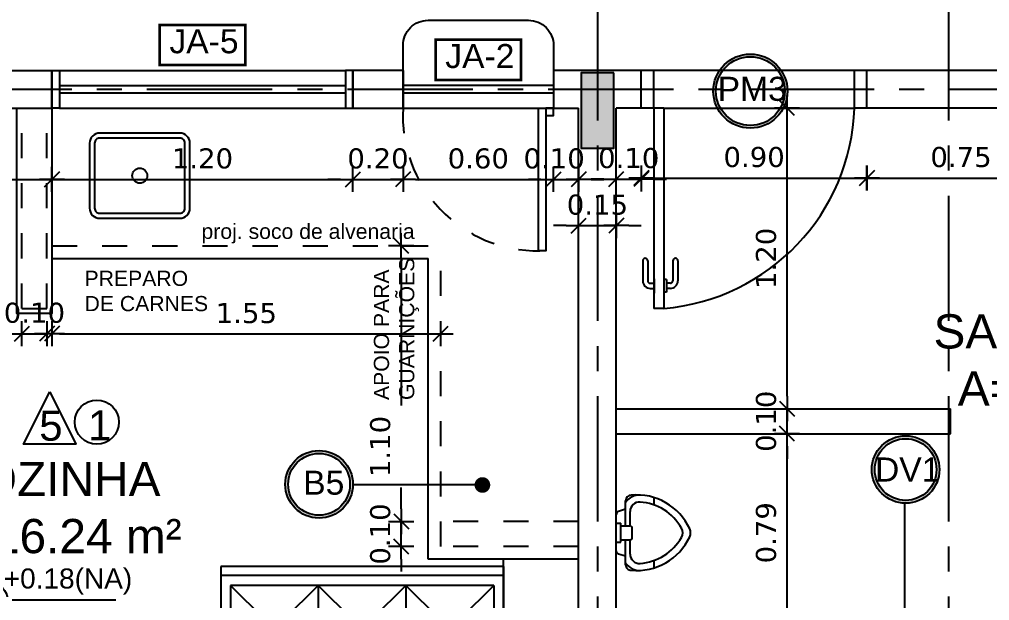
# Model space of a CAD drawing. Extents: x 12 to 194, y 116 to 198.
# Drawn here: x 71.915 to 75.784, y 173.208 to 175.528 of the extents above; entities that cross this region are included whole.
import ezdxf

# ---------------------------------------------------------------- set-up
doc = ezdxf.new("R2010")
doc.units = 0
doc.header["$LTSCALE"] = 0.005
doc.header["$PDMODE"] = 3
for name, pattern in [('C5', [60, 50, -5, 0, -5]), ('CONTINU', [0]), ('HIDDEN', [9.525, 6.35, -3.175]), ('TRAÇO-2PTOS_P', [0.625, 0.25, -0.125, 0, -0.125, 0, -0.125])]:
    doc.linetypes.add(name, pattern=pattern)
doc.layers.get('0').update_dxf_attribs({"linetype": 'CONTINUOUS'})
doc.layers.get('DEFPOINTS').update_dxf_attribs({"linetype": 'CONTINUOUS'})
for name, color, linetype in [('A-ALV', 6, 'CONTINUOUS'), ('A-PAREDE', 5, 'CONTINUOUS'), ('A-PORTA', 3, 'CONTINUOUS'), ('A-SOLEIRA', 1, 'CONTINUOUS'), ('ALV-V', 2, 'CONTINUOUS'), ('AR-COZ-MOB', 1, 'CONTINUOUS'), ('AR-ESQ', 2, 'CONTINUOUS'), ('ARQ-ALV-CORTE', 5, 'CONTINUOUS'), ('ARQ-ALV-ENCOBERTA', 8, 'CONTINUOUS'), ('ARQ-ALV-VISTA2', 2, 'CONTINUOUS'), ('ARQ-BNC-VISTA', 1, 'CONTINUOUS'), ('ARQ-COB-PROJ', 8, 'TRAÇO-2PTOS_P'), ('ARQ-CTA-1_050', 1, 'CONTINUOUS'), ('ARQ-EQP-VISTA', 1, 'CONTINUOUS'), ('ARQ-ESQ-VISTA1', 2, 'CONTINUOUS'), ('ARQ-ESQ-VISTA2', 1, 'CONTINUOUS'), ('ARQ-EXO-1_100', 251, 'C5'), ('ARQ-MOB-VISTA', 1, 'CONTINU'), ('ARQ-SMB-1_050', 1, 'CONTINUOUS'), ('ARQ-SMB-1_100', 1, 'CONTINUOUS'), ('ARQ-TXT-1_050', 2, 'CONTINUOUS'), ('ARQ-TXT-1_075', 2, 'CONTINUOUS'), ('PAG', 1, 'CONTINUOUS')]:
    doc.layers.add(name, color=color, linetype=linetype)
doc.layers.add('FO-Hachuras dos pilares', color=9, linetype='CONTINUOUS', lineweight=5)
doc.styles.add('A20', font='arial.ttf', dxfattribs={"height": 0.2})
doc.styles.add('ESC-50-A20', font='arial.ttf', dxfattribs={"height": 0.1})
doc.styles.add('FNDE Texto Cota 0050', font='verdana.ttf', dxfattribs={"height": 0.08})
doc.styles.add('FNDE Texto Cota 0100', font='verdana.ttf', dxfattribs={"height": 0.16})
doc.dimstyles.new('FNDE 1-0050', dxfattribs={"dimscale": 5, "dimtxt": 0.08, "dimasz": 0.01, "dimexe": 0.15, "dimexo": 0.15, "dimgap": 0.01, "dimtad": 1, "dimzin": 1, "dimdsep": 46, "dimtxsty": 'FNDE Texto Cota 0050', "dimblk": 'tic', "dimcen": 0.015, "dimdle": 0.15, "dimse1": 1, "dimse2": 1, "dimclrd": 251, "dimclre": 251, "dimclrt": 256, "dimaunit": 1, "dimadec": 3, "dimazin": 0, "dimtfac": 1, "dimtix": 1, "dimtmove": 2, "dimatfit": 3, "dimfxl": 0.15, "dimtvp": 1, "dimtolj": 1, "dimtzin": 0, "dimarcsym": 0})
doc.dimstyles.new('FNDE 1-0100', dxfattribs={"dimscale": 2.5, "dimtxt": 0.16, "dimasz": 0.05, "dimexe": 0.15, "dimexo": 0.15, "dimgap": 0.05, "dimtad": 1, "dimzin": 4, "dimdsep": 46, "dimtxsty": 'FNDE Texto Cota 0100', "dimblk": 'tic', "dimcen": 0.15, "dimdle": 0.15, "dimse1": 1, "dimse2": 1, "dimclrd": 251, "dimclre": 251, "dimclrt": 256, "dimaunit": 1, "dimadec": 3, "dimazin": 0, "dimtfac": 1, "dimtix": 1, "dimtmove": 2, "dimatfit": 3, "dimldrblk": 'tic', "dimfxl": 0.15, "dimtvp": 1, "dimtolj": 1, "dimtzin": 0, "dimarcsym": 0})

# ---------------------------------------------------------------- blocks, each defined once
blk = doc.blocks.new('P-MIC1')
at = {"color": 1}
for p, q in [((-0.0359, 0.0009), (-0.0359, -0.0178)), ((0.0391, 0.0009), (0.0391, -0.0178)), ((-0.0359, -0.0178), (0.0391, -0.0178)), ((-0.0266, -0.0178), (-0.0266, -0.0528)), ((0.0297, -0.0178), (0.0297, -0.0528)), ((-0.0834, -0.0541), (-0.0266, -0.0541)), ((-0.0166, -0.0628), (0.0197, -0.0628)), ((0.0297, -0.0541), (0.0865, -0.0541)), ((-0.1109, -0.1491), (-0.1391, -0.1491)), ((0.1422, -0.1491), (0.1126, -0.1491))]:
    blk.add_line(p, q, dxfattribs=at)
at = {"color": 2}
for p, q in [((-0.1259, -0.0366), (-0.0266, -0.0366)), ((-0.0922, -0.0366), (-0.0837, -0.0084)), ((0.0297, -0.0366), (0.1291, -0.0366)), ((0.0953, -0.0366), (0.0869, -0.0084))]:
    blk.add_line(p, q, dxfattribs=at)
for centre, radius, start, end in [((-0.0712, -0.0122), 0.0131, 90, 163.3008), ((0.0743, -0.0122), 0.0131, 16.6992, 90), ((-0.1259, -0.0591), 0.0225, 90, 180), ((0.1291, -0.0591), 0.0225, 0, 90), ((0.0846, -0.0803), 0.234, 174.7999, 244.9977), ((-0.0815, -0.0803), 0.234, 295.0023, 5.2001), ((0.0016, -0.2584), 0.0375, 244.9977, 295.0023)]:
    blk.add_arc(centre, radius, start, end, dxfattribs=at)
at = {"color": 1}
for centre, radius, start, end in [((-0.0834, -0.0916), 0.0656, 122.9412, 183.8692), ((0.0865, -0.0916), 0.0656, 356.1308, 57.0588), ((-0.0834, -0.0916), 0.0375, 90, 183.8692), ((-0.0166, -0.0528), 0.01, 180, 270), ((0.0197, -0.0528), 0.01, 270, 0), ((0.0865, -0.0916), 0.0375, 356.1308, 90), ((0.0846, -0.0803), 0.2059, 183.8692, 240.446), ((-0.0815, -0.0803), 0.2059, 299.554, 356.1308), ((0.0016, -0.2268), 0.0375, 240.446, 299.554)]:
    blk.add_arc(centre, radius, start, end, dxfattribs=at)
blk = doc.blocks.new('A$C3E7419E0')
at = {"layer": 'AR-COZ-MOB'}
for p, q in [((0, 0.6), (0.805, 0.6)), ((0, 0), (0, 0.6)), ((0, 0.5886), (0.805, 0.5886)), ((0.805, 0), (0.805, 0.6)), ((0, 0.5786), (0.805, 0.5786)), ((0.1242, 0.4569), (0.0275, 0.5536)), ((0.0275, 0.5536), (0.7775, 0.5536)), ((0.0275, 0.0536), (0.0275, 0.5536)), ((0.2775, 0.5536), (0.1808, 0.4569)), ((0.3742, 0.4569), (0.2775, 0.5536)), ((0.2775, 0.0536), (0.2775, 0.5536)), ((0.4308, 0.4569), (0.5275, 0.5536)), ((0.5275, 0.5536), (0.6242, 0.4569)), ((0.5275, 0.0536), (0.5275, 0.5536)), ((0.6808, 0.4569), (0.7775, 0.5536)), ((0.7775, 0.0536), (0.7775, 0.5536)), ((0.1242, 0.4003), (0.0275, 0.3036)), ((0.3742, 0.2069), (0.1808, 0.4003)), ((0.1808, 0.2069), (0.3742, 0.4003)), ((0.6242, 0.2069), (0.4308, 0.4003)), ((0.4308, 0.2069), (0.6242, 0.4003)), ((0.6808, 0.4003), (0.7775, 0.3036)), ((0.0275, 0.3036), (0.1242, 0.2069)), ((0.0275, 0.3036), (0.7775, 0.3036)), ((0.7775, 0.3036), (0.6808, 0.2069)), ((0.0275, 0.0536), (0.1242, 0.1503)), ((0.1808, 0.1503), (0.2775, 0.0536)), ((0.2775, 0.0536), (0.3742, 0.1503)), ((0.5275, 0.0536), (0.4308, 0.1503)), ((0.6242, 0.1503), (0.5275, 0.0536)), ((0.7775, 0.0536), (0.6808, 0.1503)), ((0.0275, 0.0536), (0.7775, 0.0536)), ((0, 0.025), (0.805, 0.025)), ((0, 0), (0.805, 0))]:
    blk.add_line(p, q, dxfattribs=at)
for centre in [(0.1525, 0.4286), (0.4025, 0.4286), (0.6525, 0.4286), (0.1525, 0.1786), (0.4025, 0.1786), (0.6525, 0.1786)]:
    blk.add_circle(centre, 0.04, dxfattribs=at)
blk = doc.blocks.new('GUICHÊ')
at = {"layer": 'ARQ-EQP-VISTA'}
for p, q in [((0.59, 0), (-0.01, 0)), ((0.59, -0.0608), (-0.01, -0.0608)), ((0.59, -0.0908), (-0.01, -0.0908))]:
    blk.add_line(p, q, dxfattribs=at)
blk.add_lwpolyline([(0.59, 0), (0.59, -0.25, -0.414214), (0.49, -0.35), (0.09, -0.35, -0.414214), (-0.01, -0.25), (-0.01, 0)], format="xyb", dxfattribs=at)
blk = doc.blocks.new('A$C24323779')
at = {"layer": 'ARQ-EQP-VISTA'}
for points in [[(0.04, 0), (0.3, 0, 0.414214), (0.34, 0.04), (0.34, 0.36, 0.414214), (0.3, 0.4), (0.04, 0.4, 0.414214), (0, 0.36), (0, 0.04, 0.414214)], [(0.04, 0.02), (0.3, 0.02, 0.414214), (0.32, 0.04), (0.32, 0.36, 0.414214), (0.3, 0.38), (0.04, 0.38, 0.414214), (0.02, 0.36), (0.02, 0.04, 0.414214)]]:
    blk.add_lwpolyline(points, format="xyb", close=True, dxfattribs=at)
blk.add_circle((0.17, 0.2), 0.03, dxfattribs=at)
blk = doc.blocks.new('tic')
at = {"color": 251}
for p, q in [((0, -1), (0, 1)), ((-1, 0), (1, 0))]:
    blk.add_line(p, q, dxfattribs=at)
blk.add_line((-0.6, -0.6), (0.6, 0.6))
blk = doc.blocks.new('*D57')
at = {"layer": 'ARQ-CTA-1_050', "color": 251, "lineweight": -2, "transparency": 16777216}
blk.add_line((71.3448, 174.8889), (71.9948, 174.8889), dxfattribs=at)
at = {"layer": 'DEFPOINTS', "color": 0, "transparency": 16777216}
for p in [(71.2948, 175.0482), (72.0448, 175.0482), (72.0448, 174.8889)]:
    blk.add_point(p, dxfattribs=at)
at = {"layer": 'ARQ-CTA-1_050', "color": 251, "lineweight": -2, "transparency": 16777216, "xscale": 0.05, "yscale": 0.05, "zscale": 0.05, "rotation": 180}
blk.add_blockref('tic', (71.2948, 174.8889), dxfattribs=at)
at = {"layer": 'ARQ-CTA-1_050', "color": 251, "lineweight": -2, "transparency": 16777216, "xscale": 0.05, "yscale": 0.05, "zscale": 0.05}
blk.add_blockref('tic', (72.0448, 174.8889), dxfattribs=at)
at = {"layer": 'ARQ-CTA-1_050', "transparency": 16777216, "insert": (71.6698, 174.9722), "char_height": 0.08, "attachment_point": 5, "style": 'FNDE Texto Cota 0050'}
blk.add_mtext('\\A1;0.75', dxfattribs=at)
blk = doc.blocks.new('*D58')
at = {"layer": 'ARQ-CTA-1_050', "color": 251, "lineweight": -2, "transparency": 16777216}
blk.add_line((72.0948, 174.8889), (73.1948, 174.8889), dxfattribs=at)
at = {"layer": 'DEFPOINTS', "color": 0, "transparency": 16777216}
for p in [(72.0448, 175.0482), (73.2448, 175.0482), (73.2448, 174.8889)]:
    blk.add_point(p, dxfattribs=at)
at = {"layer": 'ARQ-CTA-1_050', "color": 251, "lineweight": -2, "transparency": 16777216, "xscale": 0.05, "yscale": 0.05, "zscale": 0.05, "rotation": 180}
blk.add_blockref('tic', (72.0448, 174.8889), dxfattribs=at)
at = {"layer": 'ARQ-CTA-1_050', "color": 251, "lineweight": -2, "transparency": 16777216, "xscale": 0.05, "yscale": 0.05, "zscale": 0.05}
blk.add_blockref('tic', (73.2448, 174.8889), dxfattribs=at)
at = {"layer": 'ARQ-CTA-1_050', "transparency": 16777216, "insert": (72.6448, 174.9723), "char_height": 0.08, "attachment_point": 5, "style": 'FNDE Texto Cota 0050'}
blk.add_mtext('\\A1;1.20', dxfattribs=at)
blk = doc.blocks.new('*D59')
at = {"layer": 'ARQ-CTA-1_050', "color": 251, "lineweight": -2, "transparency": 16777216}
for p, q in [((73.1948, 174.8889), (73.1448, 174.8889)), ((73.2448, 174.8889), (73.4448, 174.8889)), ((73.4948, 174.8889), (73.5448, 174.8889))]:
    blk.add_line(p, q, dxfattribs=at)
at = {"layer": 'DEFPOINTS', "color": 0, "transparency": 16777216}
for p in [(73.2448, 175.0482), (73.4448, 175.0482), (73.4448, 174.8889)]:
    blk.add_point(p, dxfattribs=at)
at = {"layer": 'ARQ-CTA-1_050', "color": 251, "lineweight": -2, "transparency": 16777216, "xscale": 0.05, "yscale": 0.05, "zscale": 0.05}
blk.add_blockref('tic', (73.2448, 174.8889), dxfattribs=at)
at = {"layer": 'ARQ-CTA-1_050', "color": 251, "lineweight": -2, "transparency": 16777216, "xscale": 0.05, "yscale": 0.05, "zscale": 0.05, "rotation": 180}
blk.add_blockref('tic', (73.4448, 174.8889), dxfattribs=at)
at = {"layer": 'ARQ-CTA-1_050', "transparency": 16777216, "insert": (73.3448, 174.9723), "char_height": 0.08, "attachment_point": 5, "style": 'FNDE Texto Cota 0050'}
blk.add_mtext('\\A1;0.20', dxfattribs=at)
blk = doc.blocks.new('*D60')
at = {"layer": 'ARQ-CTA-1_050', "color": 251, "lineweight": -2, "transparency": 16777216}
blk.add_line((73.4948, 174.8889), (73.9948, 174.8889), dxfattribs=at)
at = {"layer": 'DEFPOINTS', "color": 0, "transparency": 16777216}
for p in [(73.4448, 175.0482), (74.0448, 175.0482), (74.0448, 174.8889)]:
    blk.add_point(p, dxfattribs=at)
at = {"layer": 'ARQ-CTA-1_050', "color": 251, "lineweight": -2, "transparency": 16777216, "xscale": 0.05, "yscale": 0.05, "zscale": 0.05, "rotation": 180}
blk.add_blockref('tic', (73.4448, 174.8889), dxfattribs=at)
at = {"layer": 'ARQ-CTA-1_050', "color": 251, "lineweight": -2, "transparency": 16777216, "xscale": 0.05, "yscale": 0.05, "zscale": 0.05}
blk.add_blockref('tic', (74.0448, 174.8889), dxfattribs=at)
at = {"layer": 'ARQ-CTA-1_050', "transparency": 16777216, "insert": (73.7448, 174.9722), "char_height": 0.08, "attachment_point": 5, "style": 'FNDE Texto Cota 0050'}
blk.add_mtext('\\A1;0.60', dxfattribs=at)
blk = doc.blocks.new('*D61')
at = {"layer": 'ARQ-CTA-1_050', "color": 251, "lineweight": -2, "transparency": 16777216}
for p, q in [((73.9948, 174.8889), (73.9448, 174.8889)), ((74.0448, 174.8889), (74.1448, 174.8889)), ((74.1948, 174.8889), (74.2448, 174.8889))]:
    blk.add_line(p, q, dxfattribs=at)
at = {"layer": 'DEFPOINTS', "color": 0, "transparency": 16777216}
for p in [(74.0448, 175.0482), (74.1448, 175.0482), (74.1448, 174.8889)]:
    blk.add_point(p, dxfattribs=at)
at = {"layer": 'ARQ-CTA-1_050', "color": 251, "lineweight": -2, "transparency": 16777216, "xscale": 0.05, "yscale": 0.05, "zscale": 0.05}
blk.add_blockref('tic', (74.0448, 174.8889), dxfattribs=at)
at = {"layer": 'ARQ-CTA-1_050', "color": 251, "lineweight": -2, "transparency": 16777216, "xscale": 0.05, "yscale": 0.05, "zscale": 0.05, "rotation": 180}
blk.add_blockref('tic', (74.1448, 174.8889), dxfattribs=at)
at = {"layer": 'ARQ-CTA-1_050', "transparency": 16777216, "insert": (74.0473, 174.9722), "char_height": 0.08, "attachment_point": 5, "style": 'FNDE Texto Cota 0050'}
blk.add_mtext('\\A1;0.10', dxfattribs=at)
blk = doc.blocks.new('*D62')
at = {"layer": 'ARQ-CTA-1_050', "color": 251, "lineweight": -2, "transparency": 16777216}
for p, q in [((74.0948, 174.7046), (74.0448, 174.7046)), ((74.1448, 174.7046), (74.2948, 174.7046)), ((74.3448, 174.7046), (74.3948, 174.7046))]:
    blk.add_line(p, q, dxfattribs=at)
at = {"layer": 'DEFPOINTS', "color": 0, "transparency": 16777216}
for p in [(74.1448, 175.0482), (74.2948, 175.0482), (74.2948, 174.7046)]:
    blk.add_point(p, dxfattribs=at)
at = {"layer": 'ARQ-CTA-1_050', "color": 251, "lineweight": -2, "transparency": 16777216, "xscale": 0.05, "yscale": 0.05, "zscale": 0.05}
blk.add_blockref('tic', (74.1448, 174.7046), dxfattribs=at)
at = {"layer": 'ARQ-CTA-1_050', "color": 251, "lineweight": -2, "transparency": 16777216, "xscale": 0.05, "yscale": 0.05, "zscale": 0.05, "rotation": 180}
blk.add_blockref('tic', (74.2948, 174.7046), dxfattribs=at)
at = {"layer": 'ARQ-CTA-1_050', "transparency": 16777216, "insert": (74.2198, 174.7878), "char_height": 0.08, "attachment_point": 5, "style": 'FNDE Texto Cota 0050'}
blk.add_mtext('\\A1;0.15', dxfattribs=at)
blk = doc.blocks.new('*D63')
at = {"layer": 'ARQ-CTA-1_050', "color": 251, "lineweight": -2, "transparency": 16777216}
for p, q in [((74.2448, 174.8903), (74.1948, 174.8903)), ((74.2948, 174.8903), (74.3948, 174.8903)), ((74.4448, 174.8903), (74.4948, 174.8903))]:
    blk.add_line(p, q, dxfattribs=at)
at = {"layer": 'DEFPOINTS', "color": 0, "transparency": 16777216}
for p in [(74.2948, 175.2339), (74.3948, 175.2339), (74.3948, 174.8903)]:
    blk.add_point(p, dxfattribs=at)
at = {"layer": 'ARQ-CTA-1_050', "color": 251, "lineweight": -2, "transparency": 16777216, "xscale": 0.05, "yscale": 0.05, "zscale": 0.05}
blk.add_blockref('tic', (74.2948, 174.8903), dxfattribs=at)
at = {"layer": 'ARQ-CTA-1_050', "color": 251, "lineweight": -2, "transparency": 16777216, "xscale": 0.05, "yscale": 0.05, "zscale": 0.05, "rotation": 180}
blk.add_blockref('tic', (74.3948, 174.8903), dxfattribs=at)
at = {"layer": 'ARQ-CTA-1_050', "transparency": 16777216, "insert": (74.3448, 174.9736), "char_height": 0.08, "attachment_point": 5, "style": 'FNDE Texto Cota 0050'}
blk.add_mtext('\\A1;0.10', dxfattribs=at)
blk = doc.blocks.new('*D64')
at = {"layer": 'ARQ-CTA-1_050', "color": 251, "lineweight": -2, "transparency": 16777216}
blk.add_line((74.4448, 174.8945), (75.2448, 174.8945), dxfattribs=at)
at = {"layer": 'DEFPOINTS', "color": 0, "transparency": 16777216}
for p in [(74.3948, 175.0482), (75.2948, 175.0482), (75.2948, 174.8945)]:
    blk.add_point(p, dxfattribs=at)
at = {"layer": 'ARQ-CTA-1_050', "color": 251, "lineweight": -2, "transparency": 16777216, "xscale": 0.05, "yscale": 0.05, "zscale": 0.05, "rotation": 180}
blk.add_blockref('tic', (74.3948, 174.8945), dxfattribs=at)
at = {"layer": 'ARQ-CTA-1_050', "color": 251, "lineweight": -2, "transparency": 16777216, "xscale": 0.05, "yscale": 0.05, "zscale": 0.05}
blk.add_blockref('tic', (75.2948, 174.8945), dxfattribs=at)
at = {"layer": 'ARQ-CTA-1_050', "transparency": 16777216, "insert": (74.8448, 174.9778), "char_height": 0.08, "attachment_point": 5, "style": 'FNDE Texto Cota 0050'}
blk.add_mtext('\\A1;0.90', dxfattribs=at)
blk = doc.blocks.new('*D65')
at = {"layer": 'ARQ-CTA-1_050', "color": 251, "lineweight": -2, "transparency": 16777216}
blk.add_line((75.3448, 174.8945), (75.9948, 174.8945), dxfattribs=at)
at = {"layer": 'DEFPOINTS', "color": 0, "transparency": 16777216}
for p in [(75.2948, 175.0482), (76.0448, 175.0482), (76.0448, 174.8945)]:
    blk.add_point(p, dxfattribs=at)
at = {"layer": 'ARQ-CTA-1_050', "color": 251, "lineweight": -2, "transparency": 16777216, "xscale": 0.05, "yscale": 0.05, "zscale": 0.05, "rotation": 180}
blk.add_blockref('tic', (75.2948, 174.8945), dxfattribs=at)
at = {"layer": 'ARQ-CTA-1_050', "color": 251, "lineweight": -2, "transparency": 16777216, "xscale": 0.05, "yscale": 0.05, "zscale": 0.05}
blk.add_blockref('tic', (76.0448, 174.8945), dxfattribs=at)
at = {"layer": 'ARQ-CTA-1_050', "transparency": 16777216, "insert": (75.6698, 174.9778), "char_height": 0.08, "attachment_point": 5, "style": 'FNDE Texto Cota 0050'}
blk.add_mtext('\\A1;0.75', dxfattribs=at)
blk = doc.blocks.new('*D117')
at = {"layer": 'ARQ-CTA-1_050', "color": 251, "lineweight": -2, "transparency": 16777216}
blk.add_line((74.976, 173.134), (74.976, 173.824), dxfattribs=at)
at = {"layer": 'DEFPOINTS', "color": 0, "transparency": 16777216}
for p in [(74.2948, 173.874), (74.976, 173.874), (74.2948, 173.084)]:
    blk.add_point(p, dxfattribs=at)
at = {"layer": 'ARQ-CTA-1_050', "color": 251, "lineweight": -2, "transparency": 16777216, "xscale": 0.05, "yscale": 0.05, "zscale": 0.05}
for p, rotation in [((74.976, 173.874), 90), ((74.976, 173.084), 270)]:
    blk.add_blockref('tic', p, dxfattribs=dict(at, rotation=rotation))
at = {"layer": 'ARQ-CTA-1_050', "transparency": 16777216, "insert": (74.8927, 173.479), "char_height": 0.08, "attachment_point": 5, "rotation": 90, "style": 'FNDE Texto Cota 0050'}
blk.add_mtext('\\A1;0.79', dxfattribs=at)
blk = doc.blocks.new('*D118')
at = {"layer": 'ARQ-CTA-1_050', "color": 251, "lineweight": -2, "transparency": 16777216}
for p, q in [((74.976, 174.024), (74.976, 174.074)), ((74.976, 173.874), (74.976, 173.974)), ((74.976, 173.824), (74.976, 173.774))]:
    blk.add_line(p, q, dxfattribs=at)
at = {"layer": 'DEFPOINTS', "color": 0, "transparency": 16777216}
for p in [(74.2948, 173.974), (74.976, 173.974), (74.2948, 173.874)]:
    blk.add_point(p, dxfattribs=at)
at = {"layer": 'ARQ-CTA-1_050', "color": 251, "lineweight": -2, "transparency": 16777216, "xscale": 0.05, "yscale": 0.05, "zscale": 0.05}
for p, rotation in [((74.976, 173.974), 270), ((74.976, 173.874), 90)]:
    blk.add_blockref('tic', p, dxfattribs=dict(at, rotation=rotation))
at = {"layer": 'ARQ-CTA-1_050', "transparency": 16777216, "insert": (74.8927, 173.924), "char_height": 0.08, "attachment_point": 5, "rotation": 90, "style": 'FNDE Texto Cota 0050'}
blk.add_mtext('\\A1;0.10', dxfattribs=at)
blk = doc.blocks.new('*D119')
at = {"layer": 'ARQ-CTA-1_050', "color": 251, "lineweight": -2, "transparency": 16777216}
blk.add_line((74.976, 174.024), (74.976, 175.124), dxfattribs=at)
at = {"layer": 'DEFPOINTS', "color": 0, "transparency": 16777216}
for p in [(74.2948, 175.174), (74.976, 175.174), (74.2948, 173.974)]:
    blk.add_point(p, dxfattribs=at)
at = {"layer": 'ARQ-CTA-1_050', "color": 251, "lineweight": -2, "transparency": 16777216, "xscale": 0.05, "yscale": 0.05, "zscale": 0.05}
for p, rotation in [((74.976, 175.174), 90), ((74.976, 173.974), 270)]:
    blk.add_blockref('tic', p, dxfattribs=dict(at, rotation=rotation))
at = {"layer": 'ARQ-CTA-1_050', "transparency": 16777216, "insert": (74.8927, 174.574), "char_height": 0.08, "attachment_point": 5, "rotation": 90, "style": 'FNDE Texto Cota 0050'}
blk.add_mtext('\\A1;1.20', dxfattribs=at)
blk = doc.blocks.new('FNDE-Nível Planta-1_050')
at = {"linetype": 'Continuous', "ltscale": 0.5}
h = blk.add_hatch(color=251, dxfattribs=at)
h.paths.add_polyline_path([(135.6984, 5.8271), (135.6984, 5.8943, 0.414214), (135.6312, 5.8271)])
h.paths.add_polyline_path([(135.6984, 5.8271), (135.6984, 5.7599, 0.414214), (135.7656, 5.8271)])
at = {"color": 251}
for p, q in [((135.6984, 5.9279), (135.6984, 5.7263)), ((135.5976, 5.8271), (135.7656, 5.8271)), ((135.7656, 5.8271), (136.1984, 5.8271))]:
    blk.add_line(p, q, dxfattribs=at)
blk.add_circle((135.6984, 5.8271), 0.0672, dxfattribs=at)
blk = doc.blocks.new('*D199')
at = {"layer": 'ARQ-CTA-1_050', "color": 251, "lineweight": -2, "transparency": 16777216}
for p, q in [((73.4374, 173.574), (73.4374, 173.624)), ((73.4374, 173.424), (73.4374, 173.524)), ((73.4374, 173.374), (73.4374, 173.324))]:
    blk.add_line(p, q, dxfattribs=at)
at = {"layer": 'DEFPOINTS', "color": 0, "transparency": 16777216}
for p in [(73.4374, 173.524), (73.5948, 173.524), (73.5948, 173.424)]:
    blk.add_point(p, dxfattribs=at)
at = {"layer": 'ARQ-CTA-1_050', "color": 251, "lineweight": -2, "transparency": 16777216, "xscale": 0.05, "yscale": 0.05, "zscale": 0.05}
for p, rotation in [((73.4374, 173.524), 270), ((73.4374, 173.424), 90)]:
    blk.add_blockref('tic', p, dxfattribs=dict(at, rotation=rotation))
at = {"layer": 'ARQ-CTA-1_050', "transparency": 16777216, "insert": (73.3541, 173.474), "char_height": 0.08, "attachment_point": 5, "rotation": 90, "style": 'FNDE Texto Cota 0050'}
blk.add_mtext('\\A1;0.10', dxfattribs=at)
blk = doc.blocks.new('*D200')
at = {"layer": 'ARQ-CTA-1_050', "color": 251, "lineweight": -2, "transparency": 16777216}
for p, q in [((73.4374, 174.574), (73.4374, 173.987)), ((73.4374, 173.574), (73.4374, 173.6593))]:
    blk.add_line(p, q, dxfattribs=at)
at = {"layer": 'DEFPOINTS', "color": 0, "transparency": 16777216}
for p in [(73.4374, 174.624), (73.5948, 174.624), (73.5948, 173.524)]:
    blk.add_point(p, dxfattribs=at)
at = {"layer": 'ARQ-CTA-1_050', "color": 251, "lineweight": -2, "transparency": 16777216, "xscale": 0.05, "yscale": 0.05, "zscale": 0.05}
for p, rotation in [((73.4374, 174.624), 90), ((73.4374, 173.524), 270)]:
    blk.add_blockref('tic', p, dxfattribs=dict(at, rotation=rotation))
at = {"layer": 'ARQ-CTA-1_050', "transparency": 16777216, "insert": (73.3541, 173.8232), "char_height": 0.08, "attachment_point": 5, "rotation": 90, "style": 'FNDE Texto Cota 0050'}
blk.add_mtext('\\A1;1.10', dxfattribs=at)
blk = doc.blocks.new('*D201')
at = {"layer": 'ARQ-CTA-1_050', "color": 251, "lineweight": -2, "transparency": 16777216}
blk.add_line((72.0948, 174.273), (73.5448, 174.273), dxfattribs=at)
at = {"layer": 'DEFPOINTS', "color": 0, "transparency": 16777216}
for p in [(72.0448, 174.624), (73.5948, 174.624), (73.5948, 174.273)]:
    blk.add_point(p, dxfattribs=at)
at = {"layer": 'ARQ-CTA-1_050', "color": 251, "lineweight": -2, "transparency": 16777216, "xscale": 0.05, "yscale": 0.05, "zscale": 0.05, "rotation": 180}
blk.add_blockref('tic', (72.0448, 174.273), dxfattribs=at)
at = {"layer": 'ARQ-CTA-1_050', "color": 251, "lineweight": -2, "transparency": 16777216, "xscale": 0.05, "yscale": 0.05, "zscale": 0.05}
blk.add_blockref('tic', (73.5948, 174.273), dxfattribs=at)
at = {"layer": 'ARQ-CTA-1_050', "transparency": 16777216, "insert": (72.8198, 174.355), "char_height": 0.08, "attachment_point": 5, "style": 'FNDE Texto Cota 0050'}
blk.add_mtext('\\A1;1.55', dxfattribs=at)
blk = doc.blocks.new('*D202')
at = {"layer": 'ARQ-CTA-1_050', "color": 251, "lineweight": -2, "transparency": 16777216}
for p, q in [((71.8748, 174.273), (71.8248, 174.273)), ((71.9248, 174.273), (72.0248, 174.273)), ((72.0748, 174.273), (72.1248, 174.273))]:
    blk.add_line(p, q, dxfattribs=at)
at = {"layer": 'DEFPOINTS', "color": 0, "transparency": 16777216}
for p in [(71.9248, 174.374), (72.0248, 174.374), (72.0248, 174.273)]:
    blk.add_point(p, dxfattribs=at)
at = {"layer": 'ARQ-CTA-1_050', "color": 251, "lineweight": -2, "transparency": 16777216, "xscale": 0.05, "yscale": 0.05, "zscale": 0.05}
blk.add_blockref('tic', (71.9248, 174.273), dxfattribs=at)
at = {"layer": 'ARQ-CTA-1_050', "color": 251, "lineweight": -2, "transparency": 16777216, "xscale": 0.05, "yscale": 0.05, "zscale": 0.05, "rotation": 180}
blk.add_blockref('tic', (72.0248, 174.273), dxfattribs=at)
at = {"layer": 'ARQ-CTA-1_050', "transparency": 16777216, "insert": (71.9748, 174.3563), "char_height": 0.08, "attachment_point": 5, "style": 'FNDE Texto Cota 0050'}
blk.add_mtext('\\A1;0.10', dxfattribs=at)
blk = doc.blocks.new('*D203')
at = {"layer": 'ARQ-CTA-1_050', "color": 251, "lineweight": -2, "transparency": 16777216}
blk.add_line((71.1948, 174.273), (71.8748, 174.273), dxfattribs=at)
at = {"layer": 'DEFPOINTS', "color": 0, "transparency": 16777216}
for p in [(71.1448, 174.824), (71.9248, 174.374), (71.9248, 174.273)]:
    blk.add_point(p, dxfattribs=at)
at = {"layer": 'ARQ-CTA-1_050', "color": 251, "lineweight": -2, "transparency": 16777216, "xscale": 0.05, "yscale": 0.05, "zscale": 0.05, "rotation": 180}
blk.add_blockref('tic', (71.1448, 174.273), dxfattribs=at)
at = {"layer": 'ARQ-CTA-1_050', "color": 251, "lineweight": -2, "transparency": 16777216, "xscale": 0.05, "yscale": 0.05, "zscale": 0.05}
blk.add_blockref('tic', (71.9248, 174.273), dxfattribs=at)
at = {"layer": 'ARQ-CTA-1_050', "transparency": 16777216, "insert": (71.5348, 174.3567), "char_height": 0.08, "attachment_point": 5, "style": 'FNDE Texto Cota 0050'}
blk.add_mtext('\\A1;0.78', dxfattribs=at)

msp = doc.modelspace()

# ---------------------------------------------------------------- hatches: boundary and pattern name
at = {"layer": 'ARQ-SMB-1_100'}
h = msp.add_hatch(color=252, dxfattribs=at)
edge = h.paths.add_edge_path()
edge.add_arc((74.8298, 175.2415), 0.1479, 0, 360)
edge = h.paths.add_edge_path(flags=17)
edge.add_arc((74.8298, 175.2415), 0.1372, 0, 360)
h = msp.add_hatch(color=252, dxfattribs=at)
edge = h.paths.add_edge_path()
edge.add_arc((75.4489, 173.7313), 0.1348, 0, 360)
edge = h.paths.add_edge_path(flags=17)
edge.add_arc((75.4489, 173.7313), 0.1231, 0, 360)
h = msp.add_hatch(color=252, dxfattribs=at)
edge = h.paths.add_edge_path()
edge.add_arc((73.11, 173.6723), 0.1348, 0, 360)
edge = h.paths.add_edge_path(flags=17)
edge.add_arc((73.11, 173.6723), 0.1231, 0, 360)
at = {"layer": 'FO-Hachuras dos pilares', "linetype": 'Continuous'}
msp.add_hatch(color=256, dxfattribs=at).paths.add_polyline_path([(74.2848, 175.314), (74.2198, 175.314), (74.1548, 175.314), (74.1548, 175.164), (74.1548, 175.014), (74.2198, 175.014), (74.2848, 175.014), (74.2848, 175.164)])

# ---------------------------------------------------------------- linework, layer by layer
at = {"layer": 'A-ALV'}
msp.add_lwpolyline([(74.2848, 175.314), (74.2198, 175.314), (74.1548, 175.314), (74.1548, 175.164), (74.1548, 175.014), (74.2198, 175.014), (74.2848, 175.014), (74.2848, 175.164), (74.2848, 175.314)], close=True, dxfattribs=at)
at = {"layer": 'A-PAREDE'}
for p, q in [((72.0448, 175.174), (72.0448, 175.324)), ((73.4448, 175.324), (73.2448, 175.324)), ((73.2448, 175.174), (73.2448, 175.324)), ((74.3948, 175.324), (74.0448, 175.324)), ((74.3948, 175.174), (74.3948, 175.324)), ((74.3948, 175.174), (74.3948, 175.324)), ((76.0448, 175.324), (75.2948, 175.324)), ((75.2948, 175.174), (75.2948, 175.324)), ((75.2948, 175.174), (75.2948, 175.324)), ((73.2448, 175.174), (73.4448, 175.174)), ((74.0448, 175.174), (74.1448, 175.174)), ((74.1448, 170.724), (74.1448, 175.174)), ((74.2948, 170.724), (74.2948, 175.174)), ((74.3948, 175.174), (74.2948, 175.174)), ((74.3948, 175.174), (74.2948, 175.174)), ((76.0448, 175.174), (75.2948, 175.174))]:
    msp.add_line(p, q, dxfattribs=at)
at = {"layer": 'A-PORTA', "color": 1}
for p, q in [((74.4007, 174.5644), (74.4007, 174.4844)), ((74.4207, 174.5644), (74.4207, 174.4844)), ((74.5207, 174.5644), (74.5207, 174.4844)), ((74.5407, 174.5644), (74.5407, 174.4844)), ((74.4307, 174.4744), (74.4457, 174.4744)), ((74.4307, 174.4544), (74.4457, 174.4544)), ((74.4457, 174.4894), (74.4457, 174.4394)), ((74.4457, 174.4894), (74.4507, 174.4894)), ((74.4957, 174.4894), (74.4907, 174.4894)), ((74.4957, 174.4894), (74.4957, 174.4394)), ((74.5107, 174.4744), (74.4957, 174.4744)), ((74.5107, 174.4544), (74.4957, 174.4544)), ((74.4457, 174.4394), (74.4507, 174.4394)), ((74.4957, 174.4394), (74.4907, 174.4394))]:
    msp.add_line(p, q, dxfattribs=at)
for centre, radius, start, end in [((74.4157, 175.2008), 0.8295, 274.7788, 358.1499), ((74.4107, 174.5644), 0.01, 0, 180), ((74.5307, 174.5644), 0.01, 0, 180), ((74.4307, 174.4844), 0.03, 180, 270), ((74.4307, 174.4844), 0.01, 180, 270), ((74.5107, 174.4844), 0.01, 270, 0), ((74.5107, 174.4844), 0.03, 270, 0)]:
    msp.add_arc(centre, radius, start, end, dxfattribs=at)
at = {"layer": 'A-SOLEIRA'}
for p, q in [((75.2448, 175.324), (74.4448, 175.324)), ((74.4848, 175.174), (75.2448, 175.174))]:
    msp.add_line(p, q, dxfattribs=at)
at = {"layer": 'ALV-V'}
for p, q in [((74.1448, 173.374), (73.5448, 173.374)), ((73.8448, 172.474), (73.8448, 173.374))]:
    msp.add_line(p, q, dxfattribs=at)
at = {"layer": 'AR-ESQ'}
for p, q in [((74.4448, 175.324), (74.3948, 175.324)), ((74.4448, 175.174), (74.4448, 175.324)), ((75.2448, 175.174), (75.2448, 175.324)), ((75.2948, 175.324), (75.2448, 175.324)), ((74.4448, 175.174), (74.3948, 175.174)), ((74.4448, 175.174), (74.4448, 174.374)), ((74.4848, 175.174), (74.4448, 175.174)), ((74.4848, 175.174), (74.4848, 174.374)), ((75.2948, 175.174), (75.2448, 175.174)), ((74.4848, 174.374), (74.4448, 174.374))]:
    msp.add_line(p, q, dxfattribs=at)
at = {"layer": 'ARQ-ALV-CORTE'}
for p, q in [((71.2948, 175.324), (72.0448, 175.324)), ((73.2448, 175.324), (73.2448, 175.174)), ((73.4448, 175.324), (73.4448, 175.174)), ((74.0448, 175.324), (74.0448, 175.174)), ((71.295, 175.174), (72.0448, 175.174))]:
    msp.add_line(p, q, dxfattribs=at)
at = {"layer": 'ARQ-ALV-ENCOBERTA', "linetype": 'HIDDEN'}
for p, q in [((72.0448, 174.624), (73.5948, 174.624)), ((73.5948, 173.424), (73.5948, 174.624)), ((74.1448, 173.524), (73.5948, 173.524)), ((74.1448, 173.424), (73.5948, 173.424))]:
    msp.add_line(p, q, dxfattribs=at)
at = {"layer": 'ARQ-ALV-VISTA2', "ltscale": 0.1}
for p, q in [((74.2948, 173.974), (75.6278, 173.974)), ((75.6278, 173.874), (75.6278, 173.974)), ((74.2948, 173.874), (75.6278, 173.874))]:
    msp.add_line(p, q, dxfattribs=at)
msp.add_lwpolyline([(72.0248, 175.174), (72.0448, 175.174), (72.0448, 174.354), (71.9048, 174.354), (71.9048, 175.174)], dxfattribs=at)
at = {"layer": 'ARQ-BNC-VISTA'}
for p, q in [((72.0448, 174.574), (73.5448, 174.574)), ((73.5448, 173.374), (73.5448, 174.574)), ((74.1448, 173.374), (73.5448, 173.374))]:
    msp.add_line(p, q, dxfattribs=at)
at = {"layer": 'ARQ-COB-PROJ', "linetype": 'HIDDEN', "ltscale": 0.04}
for p, q in [((71.9248, 174.374), (71.9248, 175.174)), ((72.0248, 174.374), (72.0248, 175.174)), ((71.9248, 174.374), (72.0248, 174.374))]:
    msp.add_line(p, q, dxfattribs=at)
at = {"layer": 'ARQ-ESQ-VISTA1', "color": 2}
for p, q in [((72.0448, 175.324), (72.0448, 175.174)), ((72.0748, 175.264), (73.2148, 175.264)), ((72.0748, 175.234), (73.2148, 175.234))]:
    msp.add_line(p, q, dxfattribs=at)
at = {"layer": 'ARQ-ESQ-VISTA1', "color": 1}
for p, q in [((72.0748, 175.324), (73.2148, 175.324)), ((72.0748, 175.174), (73.2148, 175.174))]:
    msp.add_line(p, q, dxfattribs=at)
at = {"layer": 'ARQ-ESQ-VISTA1', "color": 2}
for points in [[(72.0748, 175.174), (72.0448, 175.174), (72.0448, 175.324), (72.0748, 175.324)], [(73.2148, 175.174), (73.2448, 175.174), (73.2448, 175.324), (73.2148, 175.324)]]:
    msp.add_lwpolyline(points, close=True, dxfattribs=at)
at = {"layer": 'ARQ-ESQ-VISTA1'}
for points in [[(74.0148, 175.174), (74.0148, 174.604), (73.9848, 174.604), (73.9848, 175.174), (74.0148, 175.174)], [(74.0148, 175.174), (74.0148, 175.144), (74.0448, 175.144), (74.0448, 175.174), (74.0148, 175.174)]]:
    msp.add_lwpolyline(points, dxfattribs=at)
at = {"layer": 'ARQ-ESQ-VISTA2', "linetype": 'HIDDEN'}
msp.add_arc((73.9823, 175.1424), 0.5384, 176.6321, 270.7981, dxfattribs=at)
at = {"layer": 'ARQ-EXO-1_100', "ltscale": 2}
for p, q in [((74.2198, 178.8241), (74.2198, 168.6039)), ((75.6198, 178.8241), (75.6198, 168.6039)), ((62.8233, 175.249), (83.5522, 175.249, -14.6778))]:
    msp.add_line(p, q, dxfattribs=at)
at = {"layer": 'ARQ-SMB-1_100', "color": 252, "ltscale": 10, "const_width": 0.0107}
for points in [[(72.4744, 175.3454), (72.8153, 175.3454), (72.8153, 175.5054), (72.4744, 175.5054)], [(73.5744, 175.2862), (73.9153, 175.2862), (73.9153, 175.4462), (73.5744, 175.4462)]]:
    msp.add_lwpolyline(points, close=True, dxfattribs=at)
at = {"layer": 'ARQ-SMB-1_100'}
msp.add_lwpolyline([(72.0357, 174.0417), (72.1402, 173.8327), (71.9312, 173.8327), (72.0357, 174.0417)], dxfattribs=at)
at = {"layer": 'ARQ-SMB-1_100', "color": 252}
for centre, radius in [((74.8298, 175.2415), 0.1479), ((74.8298, 175.2415), 0.1372), ((75.4489, 173.7313), 0.1348), ((75.4489, 173.7313), 0.1231), ((73.11, 173.6723), 0.1348), ((73.11, 173.6723), 0.1231)]:
    msp.add_circle(centre, radius, dxfattribs=at)
at = {"layer": 'ARQ-SMB-1_100'}
msp.add_circle((72.2237, 173.9207), 0.088, dxfattribs=at)
at = {"layer": 'PAG'}
msp.add_line((74.2951, 173.6543), (74.2948, 173.6543), dxfattribs=at)

# ---------------------------------------------------------------- block references
at = {"layer": 'AR-COZ-MOB', "xscale": 1.399999999999997, "yscale": 1.399999999999997, "zscale": 1.399999999999997, "rotation": 180.0000000000196}
msp.add_blockref('A$C3E7419E0', (73.8448, 173.344), dxfattribs=at)
at = {"layer": 'ARQ-EQP-VISTA', "rotation": 270.0000000000268}
msp.add_blockref('A$C24323779', (72.1948, 175.074), dxfattribs=at)
at = {"layer": 'ARQ-MOB-VISTA'}
for name, p, rotation in [('GUICHÊ', (74.0348, 175.174), 180.0000000000151), ('P-MIC1', (74.2958, 173.4775), 90.00000000003755)]:
    msp.add_blockref(name, p, dxfattribs=dict(at, rotation=rotation))
at = {"layer": 'ARQ-SMB-1_050'}
msp.add_blockref('FNDE-Nível Planta-1_050', (-63.8988, 167.3844), dxfattribs=at)

# ---------------------------------------------------------------- texts
at = {"layer": 'ARQ-SMB-1_050', "style": 'ESC-50-A20'}
msp.add_attdef('+0.18(NA)', (71.8523, 173.2565), 'NA', height=0.08, dxfattribs=at)
at = {"layer": 'ARQ-TXT-1_050', "char_height": 0.136533, "attachment_point": 1, "style": 'ESC-50-A20'}
for s, insert in [('\\pi1.0053;SANIT. MASC.      \\P\\pi1.1022;A= 14.02 m²', (74.5548, 174.3509)), ('\\pi1.204;COZINHA       \\P\\pi1.1022;A= 16.24 m²', (70.4154, 173.7616))]:
    msp.add_mtext_dynamic_manual_height_columns(s, width=2.54479, gutter_width=1, heights=[0], dxfattribs=dict(at, insert=insert))
at = {"layer": 'ARQ-TXT-1_050', "char_height": 0.12, "width": 0.086252, "attachment_point": 1, "style": 'A20'}
for s, insert in [('5', (71.9938, 173.9662)), ('1', (72.1886, 173.9677))]:
    msp.add_mtext(s, dxfattribs=dict(at, insert=insert))
at = {"layer": 'ARQ-TXT-1_075', "char_height": 0.06048, "width": 1.224988, "attachment_point": 1, "style": 'ESC-50-A20'}
for s, insert in [('proj. soco de alvenaria ', (72.6409, 174.7121)), ('PREPARO \\PDE CARNES', (72.1746, 174.5246))]:
    msp.add_mtext(s, dxfattribs=dict(at, insert=insert))
at = {"layer": 'ARQ-TXT-1_075', "insert": (73.3283, 174.0087), "char_height": 0.06048, "width": 1.224988, "attachment_point": 1, "rotation": 90, "style": 'ESC-50-A20'}
msp.add_mtext('APOIO PARA\\PGUARNIÇÕES ', dxfattribs=at)
at = {"layer": 'ARQ-TXT-1_075', "style": 'ESC-50-A20'}
for tag, p in [('JA-5', (72.5131, 175.3925)), ('JA-2', (73.6131, 175.3333)), ('PM3', (74.6993, 175.2026)), ('DV1', (75.3268, 173.6834)), ('B5', (73.0466, 173.6309))]:
    msp.add_attdef(tag, p, '', height=0.096, dxfattribs=at)

# ---------------------------------------------------------------- dimensions: what is measured, and where the dimension line sits
at = {"layer": 'ARQ-CTA-1_050'}
for base, p1, p2, picture, middle in [((74.3948, 174.8903), (74.2948, 175.2339), (74.3948, 175.2339), '*D63', (74.3448, 174.9736)), ((72.0448, 174.8889), (71.2948, 175.0482), (72.0448, 175.0482), '*D57', (71.6698, 174.9722)), ((73.2448, 174.8889), (72.0448, 175.0482), (73.2448, 175.0482), '*D58', (72.6448, 174.9723)), ((73.4448, 174.8889), (73.2448, 175.0482), (73.4448, 175.0482), '*D59', (73.3448, 174.9723)), ((74.0448, 174.8889), (73.4448, 175.0482), (74.0448, 175.0482), '*D60', (73.7448, 174.9722)), ((74.2948, 174.7046), (74.1448, 175.0482), (74.2948, 175.0482), '*D62', (74.2198, 174.7878)), ((75.2948, 174.8945), (74.3948, 175.0482), (75.2948, 175.0482), '*D64', (74.8448, 174.9778)), ((76.0448, 174.8945), (75.2948, 175.0482), (76.0448, 175.0482), '*D65', (75.6698, 174.9778)), ((71.9248, 174.273), (71.1448, 174.824), (71.9248, 174.374), '*D203', (71.5348, 174.3567)), ((73.5948, 174.273), (72.0448, 174.624), (73.5948, 174.624), '*D201', (72.8198, 174.355)), ((72.0248, 174.273), (71.9248, 174.374), (72.0248, 174.374), '*D202', (71.9748, 174.3563))]:
    dim = msp.add_linear_dim(base=base, p1=p1, p2=p2, dimstyle='FNDE 1-0050', override={"dimtad": 0}, dxfattribs=at)
    dim.commit()
    dim.dimension.update_dxf_attribs({"geometry": picture, "text_midpoint": middle})
for base, p1, p2, picture, middle in [((74.976, 175.174), (74.2948, 173.974), (74.2948, 175.174), '*D119', (74.8927, 174.574)), ((74.976, 173.974), (74.2948, 173.874), (74.2948, 173.974), '*D118', (74.8927, 173.924)), ((74.976, 173.874), (74.2948, 173.084), (74.2948, 173.874), '*D117', (74.8927, 173.479)), ((73.4374, 173.524), (73.5948, 173.424), (73.5948, 173.524), '*D199', (73.3541, 173.474))]:
    dim = msp.add_linear_dim(base=base, p1=p1, p2=p2, angle=90, dimstyle='FNDE 1-0050', override={"dimtad": 0}, dxfattribs=at)
    dim.commit()
    dim.dimension.update_dxf_attribs({"geometry": picture, "text_midpoint": middle})
dim = msp.add_linear_dim(base=(74.1448, 174.8889), p1=(74.0448, 175.0482), p2=(74.1448, 175.0482), dimstyle='FNDE 1-0050', override={"dimtad": 0}, dxfattribs=at)
dim.commit()
dim.dimension.update_dxf_attribs({"geometry": '*D61', "text_midpoint": (74.0473, 174.9722), "dimtype": 160})
dim = msp.add_linear_dim(base=(73.4374, 174.624), p1=(73.5948, 173.524), p2=(73.5948, 174.624), angle=90, dimstyle='FNDE 1-0050', override={"dimtad": 0}, dxfattribs=at)
dim.commit()
dim.dimension.update_dxf_attribs({"geometry": '*D200', "text_midpoint": (73.3541, 173.8232), "dimtype": 160})

# ---------------------------------------------------------------- leaders
at = {"layer": 'ARQ-SMB-1_100', "ltscale": 0.1, "path_type": 1}
for points in [[(73.7612, 173.6696), (73.2444, 173.6696)], [(75.4462, 173.0801), (75.4462, 173.5969)]]:
    msp.add_leader(points, dimstyle='FNDE 1-0100', override={"dimasz": 0.1, "dimldrblk": 'DotSmall', "dimfxl": 0.025, "dimlwd": 65535, "dimarcsym": 1}, dxfattribs=at)

doc.saveas('drawing.dxf')
